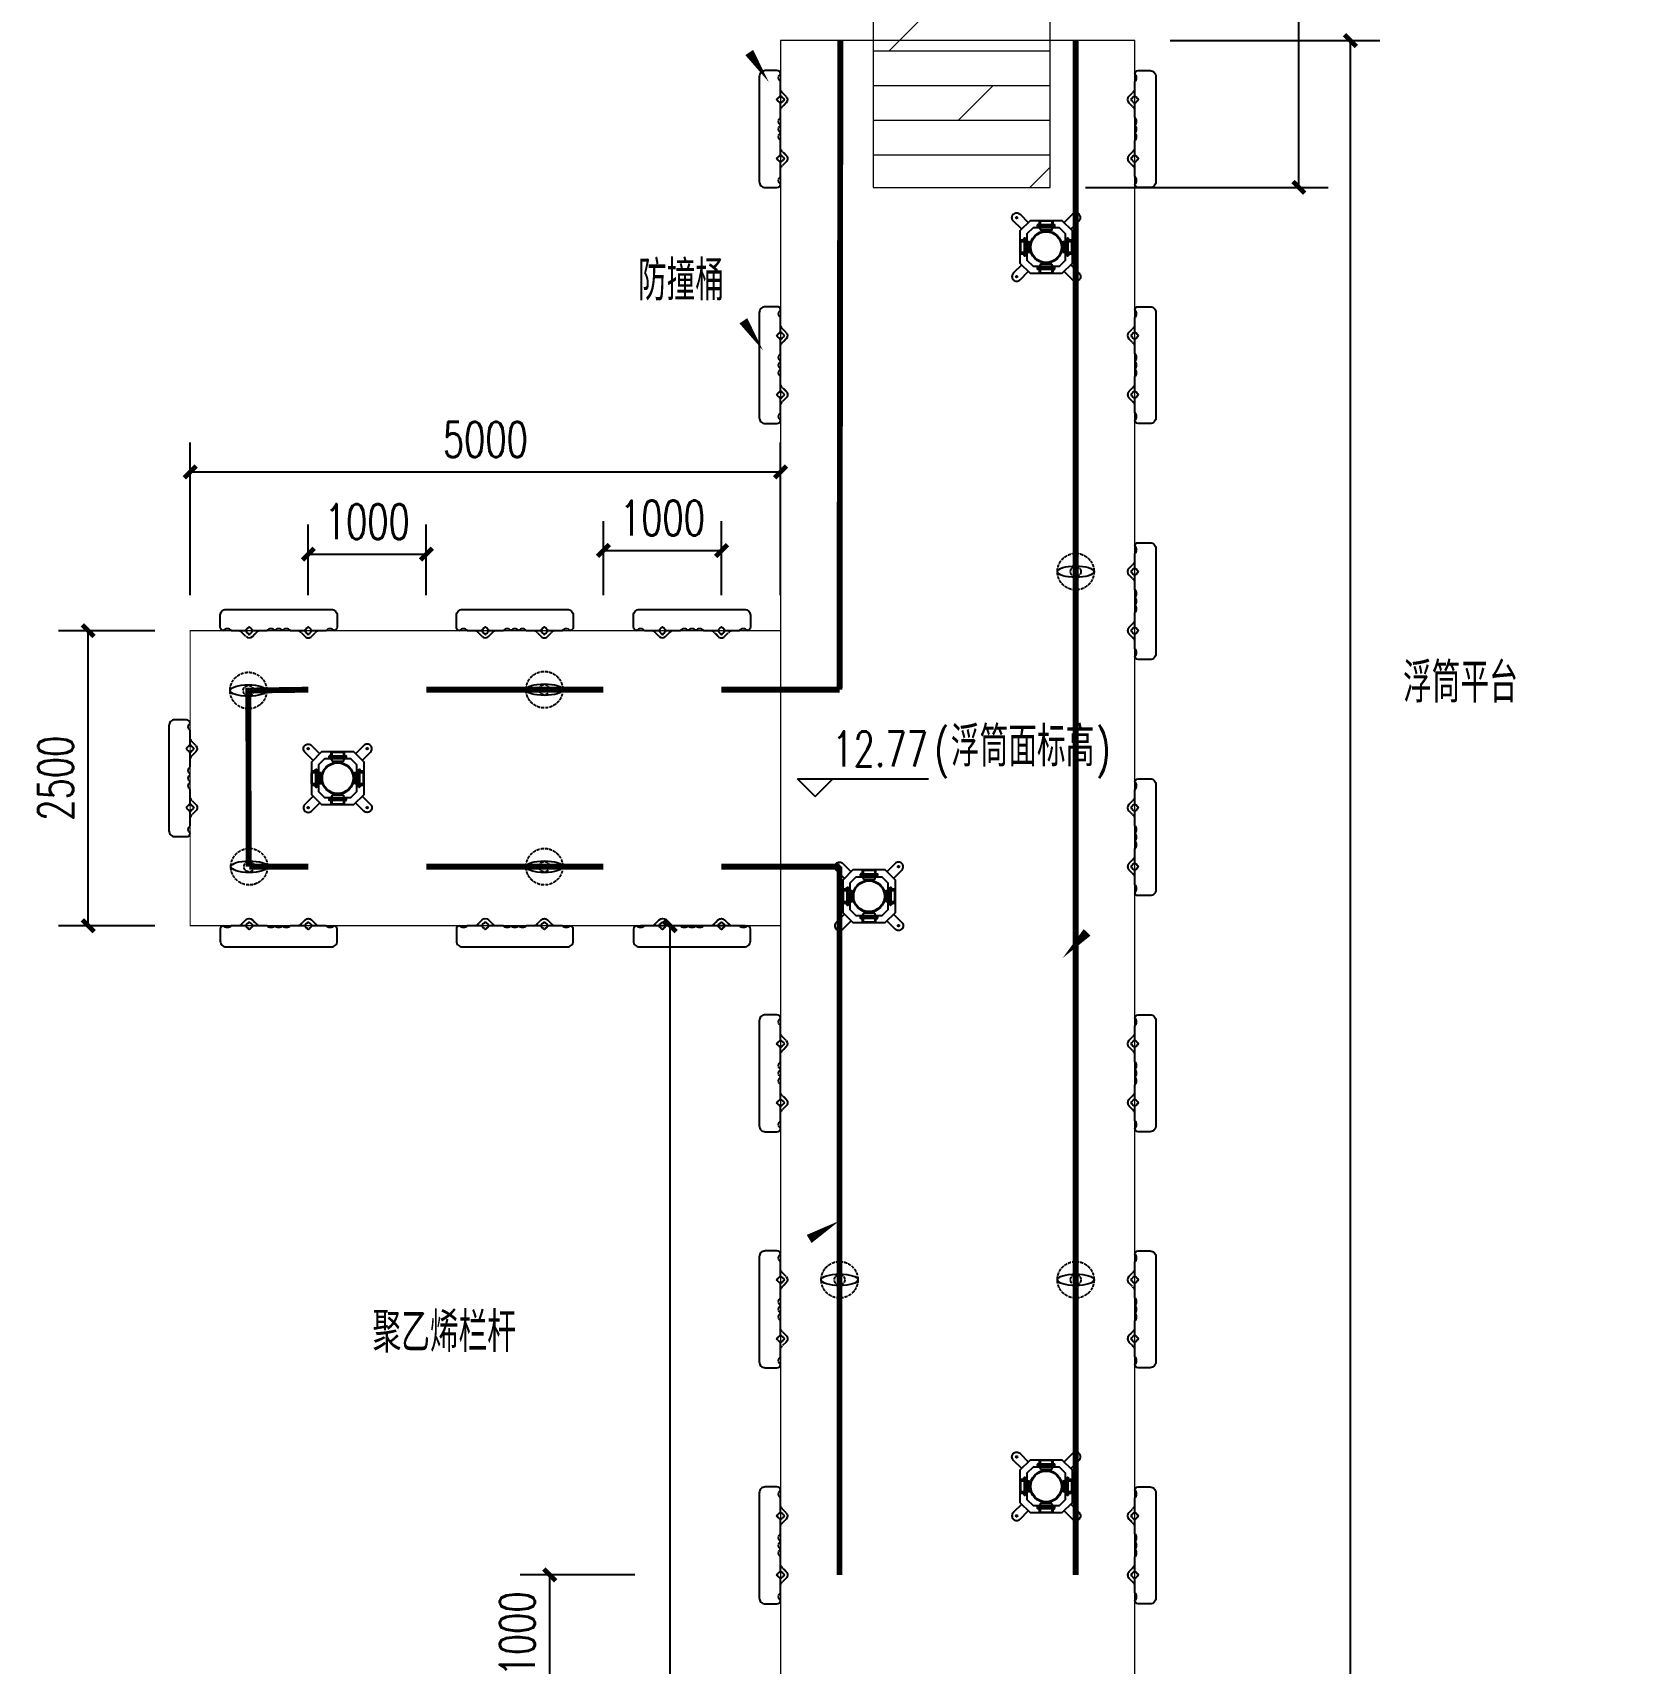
# Model space of a CAD drawing. Extents: x -51322 to 334811, y -147916 to 129288.
# Drawn here: x 21234 to 34740, y -15719 to -1902 of the extents above; entities that cross this region are included whole.
import ezdxf

# ---------------------------------------------------------------- set-up
doc = ezdxf.new("R2010")
doc.units = 0
doc.header["$LTSCALE"] = 1000
doc.header["$MEASUREMENT"] = 0
doc.linetypes.add('DASH', pattern=[0.35, 0.25, -0.1])
doc.layers.get('0').update_dxf_attribs({"lineweight": 5})
for name, color, linetype in [('DIM_ELEV', 3, 'Continuous'), ('DIM_SYMB', 3, 'Continuous'), ('PUB_DIM', 3, 'Continuous'), ('PUB_TEXT', 7, 'Continuous'), ('W-_ANTICOLLISION防撞措施', 6, 'Continuous'), ('W-MOUNTING固定方式', 5, 'Continuous'), ('栏杆', 6, 'Continuous'), ('系船栓', 132, 'Continuous')]:
    doc.layers.add(name, color=color, linetype=linetype)
doc.layers.add('系绳栓', color=4, linetype='Continuous', lineweight=5)
doc.styles.add('_TCH_DIM', font='SIMPLEX', dxfattribs={"bigfont": 'GBCBIG'})
doc.styles.add('_TCH_DIM_T3', font='SIMPLEX', dxfattribs={"width": 0.705882, "bigfont": 'GBCBIG'})
doc.dimstyles.new('_TCH_ARCH&&100', dxfattribs={"dimtxt": 297.5, "dimasz": 100, "dimexe": 250, "dimexo": 300, "dimgap": 126.25, "dimtad": 1, "dimdec": 0, "dimzin": 0, "dimdsep": 46, "dimtxsty": '_TCH_DIM_T3', "dimblk": 'ARCHTICK', "dimcen": 0.09, "dimclrt": 7, "dimazin": 2, "dimtfac": 1, "dimtdec": 0, "dimtix": 1, "dimtmove": 2, "dimatfit": 3, "dimfxl": 0, "dimtolj": 1, "dimtzin": 0, "dimarcsym": 0})

# ---------------------------------------------------------------- blocks, each defined once
blk = doc.blocks.new('*U9')
at = {"color": 8, "linetype": 'Continuous', "lineweight": 15}
for p, q in [((-1, 2), (-2, 1)), ((0, 1), (0, -1)), ((-1, -2), (-2, -1))]:
    blk.add_line(p, q, dxfattribs=at)
at = {"color": 7, "linetype": 'Continuous', "lineweight": 15}
for p, q in [((16, 1), (0, 1)), ((0, 0), (19, 0)), ((16, 1), (16, 0)), ((19, -1), (19, 0)), ((0, -1), (19, -1))]:
    blk.add_line(p, q, dxfattribs=at)
for centre, radius, start, end in [((-3, 0), 2.9, 41.3178, 318.6822), ((-3, 0), 1.45, 41.3178, 318.6822), ((0, 3), 2.82, 221.3178, 270), ((0, -3), 2.82, 90, 138.6822), ((0, 3), 1.37, 221.3178, 270), ((0, -3), 1.37, 90, 138.6822)]:
    blk.add_arc(centre, radius, start, end, dxfattribs=at)
blk = doc.blocks.new('*U11')
blk.add_lwpolyline([(-12, 0), (-12, 2.5), (12, 2.5), (12, 0)], close=True)
blk = doc.blocks.new('无头销轴_B型_D12X150')
at = {"color": 0}
for p, q in [((-72, 6), (-72, -6)), ((72, 6), (72, -6))]:
    blk.add_line(p, q, dxfattribs=at)
blk.add_lwpolyline([(-75, 4), (-75, -4), (-72, -6), (72, -6), (75, -4), (75, 4), (72, 6), (-72, 6)], close=True, dxfattribs=at)
for centre in [(-70, 0), (70, 0)]:
    blk.add_circle(centre, 1.6, dxfattribs=at)
blk = doc.blocks.new('asdasdad')
at = {"layer": 'W-MOUNTING固定方式', "color": 0}
for p, q in [((44785, -4997), (44783, -5000)), ((44878, -5000), (44783, -5000)), ((44783, -5074), (44783, -5000)), ((44783, -5074), (44878, -5074)), ((44783, -5074), (44785, -5077)), ((44785, -4997), (44876, -4997)), ((44876, -5077), (44785, -5077)), ((44876, -4997), (44878, -5000)), ((44878, -5074), (44876, -5077)), ((44878, -5000), (44878, -5074)), ((44608, -5122), (44608, -5315)), ((44609, -5173), (44612, -5171)), ((44609, -5264), (44609, -5173)), ((44612, -5171), (44612, -5266)), ((44612, -5171), (44686, -5171)), ((44686, -5266), (44686, -5171)), ((44686, -5171), (44689, -5173)), ((44689, -5173), (44689, -5264)), ((44975, -5171), (44972, -5173)), ((44972, -5264), (44972, -5173)), ((44975, -5171), (44975, -5266)), ((44975, -5171), (45049, -5171)), ((45049, -5266), (45049, -5171)), ((45052, -5174), (45049, -5171)), ((45052, -5174), (45052, -5264)), ((44609, -5264), (44612, -5266)), ((44686, -5266), (44612, -5266)), ((44686, -5266), (44689, -5264)), ((44783, -5363), (44785, -5360)), ((44878, -5363), (44783, -5363)), ((44783, -5437), (44783, -5363)), ((44785, -5360), (44876, -5360)), ((44878, -5363), (44876, -5360)), ((44878, -5363), (44878, -5437)), ((44975, -5266), (44972, -5264)), ((45049, -5266), (44975, -5266)), ((45052, -5264), (45049, -5266)), ((44783, -5437), (44878, -5437)), ((44785, -5440), (44783, -5437)), ((44875, -5440), (44785, -5440)), ((44875, -5440), (44878, -5437))]:
    blk.add_line(p, q, dxfattribs=at)
at = {"layer": 'W-MOUNTING固定方式', "color": 6}
for points in [[(44623, -5068), (44552, -4997, -0.414214), (44552, -4941), (44552, -4941, -0.414214), (44609, -4941), (44679, -5011)], [(45038, -5068), (45109, -4997, 0.414214), (45109, -4941), (45109, -4941, 0.414214), (45052, -4941), (44982, -5011)], [(44623, -5370), (44552, -5441, 0.414214), (44552, -5497), (44552, -5497, 0.414214), (44609, -5497), (44679, -5427)], [(45038, -5370), (45109, -5441, -0.414214), (45109, -5497), (45109, -5497, -0.414214), (45052, -5497), (44982, -5427)]]:
    blk.add_lwpolyline(points, format="xyb", dxfattribs=at)
at = {"layer": 'W-MOUNTING固定方式'}
for points in [[(44694, -5441), (44967, -5441), (45053, -5356), (45053, -5082), (44967, -4996), (44694, -4996), (44608, -5082), (44608, -5356)], [(44719, -5381), (44942, -5381), (44993, -5331), (44993, -5107), (44942, -5056), (44719, -5056), (44668, -5107), (44668, -5331)]]:
    blk.add_lwpolyline(points, close=True, dxfattribs=at)
at = {"layer": 'W-MOUNTING固定方式', "color": 0}
for points in [[(44772, -4996), (44772, -5037), (44772, -5057), (44781, -5057), (44781, -5037), (44781, -4996)], [(44880, -4996), (44880, -5037), (44880, -5057), (44889, -5057), (44889, -5037), (44889, -4996)], [(44608, -5169), (44649, -5169), (44669, -5169), (44669, -5160), (44649, -5160), (44608, -5160)], [(45053, -5160), (45012, -5160), (44992, -5160), (44992, -5169), (45012, -5169), (45053, -5169)], [(44608, -5277), (44649, -5277), (44669, -5277), (44669, -5268), (44649, -5268), (44608, -5268)], [(44781, -5441), (44781, -5400), (44781, -5380), (44772, -5380), (44772, -5400), (44772, -5441)], [(44889, -5441), (44889, -5400), (44889, -5380), (44880, -5380), (44880, -5400), (44880, -5441)], [(45053, -5268), (45012, -5268), (44992, -5268), (44992, -5277), (45012, -5277), (45053, -5277)]]:
    blk.add_lwpolyline(points, dxfattribs=at)
at = {"layer": 'W-MOUNTING固定方式', "color": 5}
for centre in [(44580, -4969), (45080, -4969), (44580, -5469), (45080, -5469)]:
    blk.add_circle(centre, 7, dxfattribs=at)
at = {"layer": 'W-MOUNTING固定方式'}
for radius in [136, 130]:
    blk.add_circle((44830, -5219), radius, dxfattribs=at)
at = {"layer": 'W-MOUNTING固定方式', "color": 0}
for name, p in [('无头销轴_B型_D12X150', (44830, -5037)), ('*U11', (45012, -5160)), ('*U9', (44643, -5288))]:
    blk.add_blockref(name, p, dxfattribs=at)
for name, p, rotation in [('*U9', (44761, -5031), 270.0000000000001), ('*U11', (44772, -5037), 90.00000000000004), ('无头销轴_B型_D12X150', (44649, -5219), 90), ('*U9', (45018, -5149), 180), ('无头销轴_B型_D12X150', (45012, -5219), 270), ('*U11', (44649, -5277), 180), ('*U11', (44889, -5400), 270), ('*U9', (44900, -5406), 90.00000000000001), ('无头销轴_B型_D12X150', (44830, -5400), 180)]:
    blk.add_blockref(name, p, dxfattribs=dict(at, rotation=rotation))
at = {"layer": 'W-MOUNTING固定方式', "color": 0, "xscale": -1}
for name, p, rotation in [('*U11', (44889, -5037), 270.0000000000001), ('*U9', (44900, -5031), 90.00000000000007), ('*U9', (44643, -5149), 180), ('*U9', (44761, -5406), 270), ('*U11', (44772, -5400), 90), ('*U11', (45012, -5277), 180)]:
    blk.add_blockref(name, p, dxfattribs=dict(at, rotation=rotation))
for name, p in [('*U11', (44649, -5160)), ('*U9', (45018, -5288))]:
    blk.add_blockref(name, p, dxfattribs=at)
blk = doc.blocks.new('zhuang')
at = {"layer": 'W-MOUNTING固定方式', "color": 0}
for p, q in [((38285, -7997), (38283, -8000)), ((38378, -8000), (38283, -8000)), ((38283, -8074), (38283, -8000)), ((38285, -7997), (38376, -7997)), ((38376, -7997), (38378, -8000)), ((38378, -8000), (38378, -8074)), ((38108, -8122), (38108, -8315)), ((38283, -8074), (38378, -8074)), ((38283, -8074), (38285, -8077)), ((38376, -8077), (38285, -8077)), ((38378, -8074), (38376, -8077)), ((38109, -8173), (38112, -8171)), ((38109, -8264), (38109, -8173)), ((38109, -8264), (38112, -8266)), ((38112, -8171), (38112, -8266)), ((38112, -8171), (38186, -8171)), ((38186, -8266), (38112, -8266)), ((38186, -8266), (38186, -8171)), ((38186, -8171), (38189, -8173)), ((38186, -8266), (38189, -8264)), ((38189, -8173), (38189, -8264)), ((38475, -8171), (38472, -8173)), ((38472, -8264), (38472, -8173)), ((38475, -8266), (38472, -8264)), ((38475, -8171), (38475, -8266)), ((38475, -8171), (38549, -8171)), ((38549, -8266), (38475, -8266)), ((38549, -8266), (38549, -8171)), ((38552, -8174), (38549, -8171)), ((38552, -8264), (38549, -8266)), ((38552, -8174), (38552, -8264)), ((38283, -8363), (38285, -8360)), ((38378, -8363), (38283, -8363)), ((38283, -8437), (38283, -8363)), ((38285, -8360), (38376, -8360)), ((38378, -8363), (38376, -8360)), ((38378, -8363), (38378, -8437)), ((38283, -8437), (38378, -8437)), ((38285, -8440), (38283, -8437)), ((38375, -8440), (38285, -8440)), ((38375, -8440), (38378, -8437))]:
    blk.add_line(p, q, dxfattribs=at)
at = {"layer": 'W-MOUNTING固定方式', "color": 6}
for points in [[(38123, -8068), (38052, -7997, -0.414214), (38052, -7941), (38052, -7941, -0.414214), (38109, -7941), (38179, -8011)], [(38538, -8068), (38609, -7997, 0.414214), (38609, -7941), (38609, -7941, 0.414214), (38552, -7941), (38482, -8011)], [(38123, -8370), (38052, -8441, 0.414214), (38052, -8497), (38052, -8497, 0.414214), (38109, -8497), (38179, -8427)], [(38538, -8370), (38609, -8441, -0.414214), (38609, -8497), (38609, -8497, -0.414214), (38552, -8497), (38482, -8427)]]:
    blk.add_lwpolyline(points, format="xyb", dxfattribs=at)
at = {"layer": 'W-MOUNTING固定方式'}
for points in [[(38194, -8441), (38467, -8441), (38553, -8356), (38553, -8082), (38467, -7996), (38194, -7996), (38108, -8082), (38108, -8356)], [(38219, -8381), (38442, -8381), (38493, -8331), (38493, -8107), (38442, -8056), (38219, -8056), (38168, -8107), (38168, -8331)]]:
    blk.add_lwpolyline(points, close=True, dxfattribs=at)
at = {"layer": 'W-MOUNTING固定方式', "color": 0}
for points in [[(38272, -7996), (38272, -8037), (38272, -8057), (38281, -8057), (38281, -8037), (38281, -7996)], [(38380, -7996), (38380, -8037), (38380, -8057), (38389, -8057), (38389, -8037), (38389, -7996)], [(38108, -8169), (38149, -8169), (38169, -8169), (38169, -8160), (38149, -8160), (38108, -8160)], [(38108, -8277), (38149, -8277), (38169, -8277), (38169, -8268), (38149, -8268), (38108, -8268)], [(38553, -8160), (38512, -8160), (38492, -8160), (38492, -8169), (38512, -8169), (38553, -8169)], [(38553, -8268), (38512, -8268), (38492, -8268), (38492, -8277), (38512, -8277), (38553, -8277)], [(38281, -8441), (38281, -8400), (38281, -8380), (38272, -8380), (38272, -8400), (38272, -8441)], [(38389, -8441), (38389, -8400), (38389, -8380), (38380, -8380), (38380, -8400), (38380, -8441)]]:
    blk.add_lwpolyline(points, dxfattribs=at)
at = {"layer": 'W-MOUNTING固定方式', "color": 5}
for centre in [(38080, -7969), (38580, -7969), (38080, -8469), (38580, -8469)]:
    blk.add_circle(centre, 7, dxfattribs=at)
at = {"layer": 'W-MOUNTING固定方式'}
for radius in [136, 130]:
    blk.add_circle((38330, -8219), radius, dxfattribs=at)
at = {"layer": 'W-MOUNTING固定方式', "color": 0, "xscale": -1}
for name, p, rotation in [('*U9', (38143, -8149), 180), ('*U11', (38389, -8037), 270.0000000000001), ('*U9', (38400, -8031), 90.00000000000007), ('*U11', (38512, -8277), 180), ('*U9', (38261, -8406), 270), ('*U11', (38272, -8400), 90)]:
    blk.add_blockref(name, p, dxfattribs=dict(at, rotation=rotation))
at = {"layer": 'W-MOUNTING固定方式', "color": 0}
for name, p, rotation in [('无头销轴_B型_D12X150', (38149, -8219), 90), ('*U9', (38261, -8031), 270.0000000000001), ('*U11', (38272, -8037), 90.00000000000004), ('*U9', (38518, -8149), 180), ('无头销轴_B型_D12X150', (38512, -8219), 270), ('*U11', (38149, -8277), 180), ('无头销轴_B型_D12X150', (38330, -8400), 180), ('*U11', (38389, -8400), 270), ('*U9', (38400, -8406), 90.00000000000001)]:
    blk.add_blockref(name, p, dxfattribs=dict(at, rotation=rotation))
for name, p in [('无头销轴_B型_D12X150', (38330, -8037)), ('*U9', (38143, -8288)), ('*U11', (38512, -8160))]:
    blk.add_blockref(name, p, dxfattribs=at)
at = {"layer": 'W-MOUNTING固定方式', "color": 0, "xscale": -1}
for name, p in [('*U11', (38149, -8160)), ('*U9', (38518, -8288))]:
    blk.add_blockref(name, p, dxfattribs=at)
blk = doc.blocks.new('sdf')
at = {"layer": 'W-MOUNTING固定方式', "color": 0}
for p, q in [((43108, -2622), (43108, -2815)), ((43285, -2497), (43283, -2500)), ((43378, -2500), (43283, -2500)), ((43283, -2574), (43283, -2500)), ((43283, -2574), (43378, -2574)), ((43283, -2574), (43285, -2577)), ((43285, -2497), (43376, -2497)), ((43376, -2577), (43285, -2577)), ((43376, -2497), (43378, -2500)), ((43378, -2574), (43376, -2577)), ((43378, -2500), (43378, -2574)), ((43109, -2673), (43112, -2671)), ((43109, -2764), (43109, -2673)), ((43112, -2671), (43112, -2766)), ((43112, -2671), (43186, -2671)), ((43186, -2766), (43186, -2671)), ((43186, -2671), (43189, -2673)), ((43189, -2673), (43189, -2764)), ((43475, -2671), (43472, -2673)), ((43472, -2764), (43472, -2673)), ((43475, -2671), (43475, -2766)), ((43475, -2671), (43549, -2671)), ((43549, -2766), (43549, -2671)), ((43552, -2674), (43549, -2671)), ((43552, -2674), (43552, -2764)), ((43109, -2764), (43112, -2766)), ((43186, -2766), (43112, -2766)), ((43186, -2766), (43189, -2764)), ((43283, -2863), (43285, -2860)), ((43378, -2863), (43283, -2863)), ((43283, -2937), (43283, -2863)), ((43285, -2860), (43376, -2860)), ((43378, -2863), (43376, -2860)), ((43378, -2863), (43378, -2937)), ((43475, -2766), (43472, -2764)), ((43549, -2766), (43475, -2766)), ((43552, -2764), (43549, -2766)), ((43283, -2937), (43378, -2937)), ((43285, -2940), (43283, -2937)), ((43375, -2940), (43285, -2940)), ((43375, -2940), (43378, -2937))]:
    blk.add_line(p, q, dxfattribs=at)
at = {"layer": 'W-MOUNTING固定方式', "color": 6}
for points in [[(43123, -2568), (43052, -2497, -0.414214), (43052, -2441), (43052, -2441, -0.414214), (43109, -2441), (43179, -2511)], [(43538, -2568), (43609, -2497, 0.414214), (43609, -2441), (43609, -2441, 0.414214), (43552, -2441), (43482, -2511)], [(43123, -2870), (43052, -2941, 0.414214), (43052, -2997), (43052, -2997, 0.414214), (43109, -2997), (43179, -2927)], [(43538, -2870), (43609, -2941, -0.414214), (43609, -2997), (43609, -2997, -0.414214), (43552, -2997), (43482, -2927)]]:
    blk.add_lwpolyline(points, format="xyb", dxfattribs=at)
at = {"layer": 'W-MOUNTING固定方式'}
for points in [[(43194, -2941), (43467, -2941), (43553, -2856), (43553, -2582), (43467, -2496), (43194, -2496), (43108, -2582), (43108, -2856)], [(43219, -2881), (43442, -2881), (43493, -2831), (43493, -2607), (43442, -2556), (43219, -2556), (43168, -2607), (43168, -2831)]]:
    blk.add_lwpolyline(points, close=True, dxfattribs=at)
at = {"layer": 'W-MOUNTING固定方式', "color": 0}
for points in [[(43272, -2496), (43272, -2537), (43272, -2557), (43281, -2557), (43281, -2537), (43281, -2496)], [(43380, -2496), (43380, -2537), (43380, -2557), (43389, -2557), (43389, -2537), (43389, -2496)], [(43108, -2669), (43149, -2669), (43169, -2669), (43169, -2660), (43149, -2660), (43108, -2660)], [(43553, -2660), (43512, -2660), (43492, -2660), (43492, -2669), (43512, -2669), (43553, -2669)], [(43108, -2777), (43149, -2777), (43169, -2777), (43169, -2768), (43149, -2768), (43108, -2768)], [(43281, -2941), (43281, -2900), (43281, -2880), (43272, -2880), (43272, -2900), (43272, -2941)], [(43389, -2941), (43389, -2900), (43389, -2880), (43380, -2880), (43380, -2900), (43380, -2941)], [(43553, -2768), (43512, -2768), (43492, -2768), (43492, -2777), (43512, -2777), (43553, -2777)]]:
    blk.add_lwpolyline(points, dxfattribs=at)
at = {"layer": 'W-MOUNTING固定方式', "color": 5}
for centre in [(43080, -2469), (43580, -2469), (43080, -2969), (43580, -2969)]:
    blk.add_circle(centre, 7, dxfattribs=at)
at = {"layer": 'W-MOUNTING固定方式'}
for radius in [136, 130]:
    blk.add_circle((43330, -2719), radius, dxfattribs=at)
at = {"layer": 'W-MOUNTING固定方式', "color": 0}
for name, p in [('无头销轴_B型_D12X150', (43330, -2537)), ('*U11', (43512, -2660)), ('*U9', (43143, -2788))]:
    blk.add_blockref(name, p, dxfattribs=at)
for name, p, rotation in [('*U9', (43261, -2531), 270.0000000000001), ('*U11', (43272, -2537), 90.00000000000004), ('无头销轴_B型_D12X150', (43149, -2719), 90), ('*U9', (43518, -2649), 180), ('无头销轴_B型_D12X150', (43512, -2719), 270), ('*U11', (43149, -2777), 180), ('无头销轴_B型_D12X150', (43330, -2900), 180), ('*U11', (43389, -2900), 270), ('*U9', (43400, -2906), 90.00000000000001)]:
    blk.add_blockref(name, p, dxfattribs=dict(at, rotation=rotation))
at = {"layer": 'W-MOUNTING固定方式', "color": 0, "xscale": -1}
for name, p, rotation in [('*U11', (43389, -2537), 270.0000000000001), ('*U9', (43400, -2531), 90.00000000000007), ('*U9', (43143, -2649), 180), ('*U9', (43261, -2906), 270), ('*U11', (43272, -2900), 90), ('*U11', (43512, -2777), 180)]:
    blk.add_blockref(name, p, dxfattribs=dict(at, rotation=rotation))
for name, p in [('*U11', (43149, -2660)), ('*U9', (43518, -2788))]:
    blk.add_blockref(name, p, dxfattribs=at)
blk = doc.blocks.new('fdsfsdfsd')
at = {"layer": 'W-MOUNTING固定方式', "color": 0}
for p, q in [((44608, -27622), (44608, -27815)), ((44785, -27497), (44783, -27500)), ((44878, -27500), (44783, -27500)), ((44783, -27574), (44783, -27500)), ((44783, -27574), (44878, -27574)), ((44783, -27574), (44785, -27577)), ((44785, -27497), (44876, -27497)), ((44876, -27577), (44785, -27577)), ((44876, -27497), (44878, -27500)), ((44878, -27574), (44876, -27577)), ((44878, -27500), (44878, -27574)), ((44609, -27673), (44612, -27671)), ((44609, -27764), (44609, -27673)), ((44609, -27764), (44612, -27766)), ((44612, -27671), (44612, -27766)), ((44612, -27671), (44686, -27671)), ((44686, -27766), (44612, -27766)), ((44686, -27766), (44686, -27671)), ((44686, -27671), (44689, -27673)), ((44686, -27766), (44689, -27764)), ((44689, -27673), (44689, -27764)), ((44975, -27671), (44972, -27673)), ((44972, -27764), (44972, -27673)), ((44975, -27766), (44972, -27764)), ((44975, -27671), (44975, -27766)), ((44975, -27671), (45049, -27671)), ((45049, -27766), (44975, -27766)), ((45049, -27766), (45049, -27671)), ((45052, -27674), (45049, -27671)), ((45052, -27764), (45049, -27766)), ((45052, -27674), (45052, -27764)), ((44783, -27863), (44785, -27860)), ((44878, -27863), (44783, -27863)), ((44783, -27937), (44783, -27863)), ((44785, -27860), (44876, -27860)), ((44878, -27863), (44876, -27860)), ((44878, -27863), (44878, -27937)), ((44783, -27937), (44878, -27937)), ((44785, -27940), (44783, -27937)), ((44875, -27940), (44785, -27940)), ((44875, -27940), (44878, -27937))]:
    blk.add_line(p, q, dxfattribs=at)
at = {"layer": 'W-MOUNTING固定方式', "color": 6}
for points in [[(44623, -27568), (44552, -27497, -0.414214), (44552, -27441), (44552, -27441, -0.414214), (44609, -27441), (44679, -27511)], [(45038, -27568), (45109, -27497, 0.414214), (45109, -27441), (45109, -27441, 0.414214), (45052, -27441), (44982, -27511)], [(44623, -27870), (44552, -27941, 0.414214), (44552, -27997), (44552, -27997, 0.414214), (44609, -27997), (44679, -27927)], [(45038, -27870), (45109, -27941, -0.414214), (45109, -27997), (45109, -27997, -0.414214), (45052, -27997), (44982, -27927)]]:
    blk.add_lwpolyline(points, format="xyb", dxfattribs=at)
at = {"layer": 'W-MOUNTING固定方式'}
for points in [[(44694, -27941), (44967, -27941), (45053, -27856), (45053, -27582), (44967, -27496), (44694, -27496), (44608, -27582), (44608, -27856)], [(44719, -27881), (44942, -27881), (44993, -27831), (44993, -27607), (44942, -27556), (44719, -27556), (44668, -27607), (44668, -27831)]]:
    blk.add_lwpolyline(points, close=True, dxfattribs=at)
at = {"layer": 'W-MOUNTING固定方式', "color": 0}
for points in [[(44772, -27496), (44772, -27537), (44772, -27557), (44781, -27557), (44781, -27537), (44781, -27496)], [(44880, -27496), (44880, -27537), (44880, -27557), (44889, -27557), (44889, -27537), (44889, -27496)], [(44608, -27669), (44649, -27669), (44669, -27669), (44669, -27660), (44649, -27660), (44608, -27660)], [(44608, -27777), (44649, -27777), (44669, -27777), (44669, -27768), (44649, -27768), (44608, -27768)], [(45053, -27660), (45012, -27660), (44992, -27660), (44992, -27669), (45012, -27669), (45053, -27669)], [(45053, -27768), (45012, -27768), (44992, -27768), (44992, -27777), (45012, -27777), (45053, -27777)], [(44781, -27941), (44781, -27900), (44781, -27880), (44772, -27880), (44772, -27900), (44772, -27941)], [(44889, -27941), (44889, -27900), (44889, -27880), (44880, -27880), (44880, -27900), (44880, -27941)]]:
    blk.add_lwpolyline(points, dxfattribs=at)
at = {"layer": 'W-MOUNTING固定方式', "color": 5}
for centre in [(44580, -27469), (45080, -27469), (44580, -27969), (45080, -27969)]:
    blk.add_circle(centre, 7, dxfattribs=at)
at = {"layer": 'W-MOUNTING固定方式'}
for radius in [136, 130]:
    blk.add_circle((44830, -27719), radius, dxfattribs=at)
at = {"layer": 'W-MOUNTING固定方式', "color": 0}
for name, p in [('无头销轴_B型_D12X150', (44830, -27537)), ('*U11', (45012, -27660)), ('*U9', (44643, -27788))]:
    blk.add_blockref(name, p, dxfattribs=at)
for name, p, rotation in [('*U9', (44761, -27531), 270.0000000000001), ('*U11', (44772, -27537), 90.00000000000004), ('无头销轴_B型_D12X150', (44649, -27719), 90), ('*U9', (45018, -27649), 180), ('无头销轴_B型_D12X150', (45012, -27719), 270), ('*U11', (44649, -27777), 180), ('无头销轴_B型_D12X150', (44830, -27900), 180), ('*U11', (44889, -27900), 270), ('*U9', (44900, -27906), 90.00000000000001)]:
    blk.add_blockref(name, p, dxfattribs=dict(at, rotation=rotation))
at = {"layer": 'W-MOUNTING固定方式', "color": 0, "xscale": -1}
for name, p, rotation in [('*U11', (44889, -27537), 270.0000000000001), ('*U9', (44900, -27531), 90.00000000000007), ('*U9', (44643, -27649), 180), ('*U9', (44761, -27906), 270), ('*U11', (44772, -27900), 90), ('*U11', (45012, -27777), 180)]:
    blk.add_blockref(name, p, dxfattribs=dict(at, rotation=rotation))
for name, p in [('*U11', (44649, -27660)), ('*U9', (45018, -27788))]:
    blk.add_blockref(name, p, dxfattribs=at)
blk = doc.blocks.new('qawddasd')
at = {"layer": '系船栓', "linetype": 'DASH', "ltscale": 0.1}
for radius in [155, 43.7]:
    blk.add_circle((23198, -7350), radius, dxfattribs=at)
at = {"layer": '系船栓'}
blk.add_ellipse((23198, -7350), major_axis=(155, 0), ratio=0.314118, dxfattribs=at)
blk = doc.blocks.new('fzt')
at = {"layer": 'W-_ANTICOLLISION防撞措施'}
blk.add_line((-129, -218), (-98, -187), dxfattribs=at)
for points in [[(-80, -27, -0.389807), (-50, 0), (50, 0, -0.414214), (100, -50), (100, -940, -0.414214), (50, -990), (-50, -990, -0.391617), (-80, -962, -0.391617)], [(-129, -718, 0.414214), (-129, -772), (-98, -803)]]:
    blk.add_lwpolyline(points, format="xyb", dxfattribs=at)
for points in [[(-80, -214), (-80, -92)], [(-98, -303), (-129, -272), (-107, -294)], [(-80, -398), (-80, -276)], [(-98, -687), (-129, -718), (-107, -696)], [(-80, -714), (-80, -592)], [(-80, -898), (-80, -776)]]:
    blk.add_lwpolyline(points, dxfattribs=at)
for centre, radius, start, end in [((-105, -60), 41, 307.5461, 52.4539), ((-102, -245), 38, 135, 225), ((-104, -245), 7, 90, 270), ((-80, -245), 25, 106.2602, 163.7398), ((-80, -245), 25, 196.2602, 253.7398), ((-154, -129), 80.9, 314.3844, 336.4057), ((-80, -221), 7, 0, 180), ((-80, -269), 7, 180, 0), ((-80, -245), 25, 16.2602, 73.7398), ((-80, -245), 25, 286.2602, 343.7398), ((-56, -245), 7, 270, 90), ((-154, -361), 80.9, 23.5943, 45.6156), ((-105, -430), 41, 307.5461, 52.4539), ((-105, -495), 41, 307.5461, 52.4539), ((-105, -560), 40.8, 307.4056, 52.5944), ((-154, -629), 80.9, 314.3844, 336.4057), ((-104, -745), 7, 90, 270), ((-80, -745), 25, 106.2602, 163.7398), ((-80, -745), 25, 196.2602, 253.7398), ((-154, -861), 80.9, 23.5943, 45.6156), ((-80, -721), 7, 0, 180), ((-80, -769), 7, 180, 0), ((-80, -745), 25, 16.2602, 73.7398), ((-80, -745), 25, 286.2602, 343.7398), ((-56, -745), 7, 270, 90), ((-105, -930), 40.8, 307.4056, 52.5944)]:
    blk.add_arc(centre, radius, start, end, dxfattribs=at)
blk = doc.blocks.new('_ArchTick')
at = {"color": 0, "linetype": 'ByBlock', "const_width": 0.4}
blk.add_lwpolyline([(-0.5, -0.5), (0.5, 0.5)], dxfattribs=at)
blk = doc.blocks.new('*D145')
at = {"layer": 'Defpoints', "color": 0, "transparency": 16777216}
for p in [(27068, -6290), (26068, -6969), (27068, -6969)]:
    blk.add_point(p, dxfattribs=at)
at = {"layer": 'PUB_DIM', "color": 0, "lineweight": -2, "transparency": 16777216}
for p, q in [((26068, -6669), (26068, -6040)), ((27068, -6669), (27068, -6040)), ((26068, -6290), (27068, -6290))]:
    blk.add_line(p, q, dxfattribs=at)
at = {"layer": 'PUB_DIM', "color": 0, "lineweight": -2, "transparency": 16777216, "xscale": 100, "yscale": 100, "zscale": 100, "rotation": 180}
blk.add_blockref('_ArchTick', (26068, -6290), dxfattribs=at)
at = {"layer": 'PUB_DIM', "color": 0, "lineweight": -2, "transparency": 16777216, "xscale": 100, "yscale": 100, "zscale": 100}
blk.add_blockref('_ArchTick', (27068, -6290), dxfattribs=at)
at = {"layer": 'PUB_DIM', "color": 7, "transparency": 16777216, "insert": (26568, -6015), "char_height": 297.5, "attachment_point": 5, "style": '_TCH_DIM_T3'}
blk.add_mtext('\\A1;1000', dxfattribs=at)
blk = doc.blocks.new('*D146')
at = {"layer": 'Defpoints', "color": 0, "transparency": 16777216}
for p in [(24568, -6320), (23568, -6969), (24568, -6969)]:
    blk.add_point(p, dxfattribs=at)
at = {"layer": 'PUB_DIM', "color": 0, "lineweight": -2, "transparency": 16777216}
for p, q in [((23568, -6669), (23568, -6070)), ((24568, -6669), (24568, -6070)), ((23568, -6320), (24568, -6320))]:
    blk.add_line(p, q, dxfattribs=at)
at = {"layer": 'PUB_DIM', "color": 0, "lineweight": -2, "transparency": 16777216, "xscale": 100, "yscale": 100, "zscale": 100, "rotation": 180}
blk.add_blockref('_ArchTick', (23568, -6320), dxfattribs=at)
at = {"layer": 'PUB_DIM', "color": 0, "lineweight": -2, "transparency": 16777216, "xscale": 100, "yscale": 100, "zscale": 100}
blk.add_blockref('_ArchTick', (24568, -6320), dxfattribs=at)
at = {"layer": 'PUB_DIM', "color": 7, "transparency": 16777216, "insert": (24068, -6045), "char_height": 297.5, "attachment_point": 5, "style": '_TCH_DIM_T3'}
blk.add_mtext('\\A1;1000', dxfattribs=at)
blk = doc.blocks.new('*D147')
at = {"layer": 'Defpoints', "color": 0, "transparency": 16777216}
for p in [(25614, -14969), (26633, -14969), (26633, -15969)]:
    blk.add_point(p, dxfattribs=at)
at = {"layer": 'PUB_DIM', "color": 0, "lineweight": -2, "transparency": 16777216}
for p, q in [((26333, -14969), (25364, -14969)), ((25614, -15969), (25614, -14969)), ((26333, -15969), (25364, -15969))]:
    blk.add_line(p, q, dxfattribs=at)
at = {"layer": 'PUB_DIM', "color": 0, "lineweight": -2, "transparency": 16777216, "xscale": 100, "yscale": 100, "zscale": 100}
for p, rotation in [((25614, -14969), 90), ((25614, -15969), 270)]:
    blk.add_blockref('_ArchTick', p, dxfattribs=dict(at, rotation=rotation))
at = {"layer": 'PUB_DIM', "color": 7, "transparency": 16777216, "insert": (25339, -15469), "char_height": 297.5, "attachment_point": 5, "rotation": 90, "style": '_TCH_DIM_T3'}
blk.add_mtext('\\A1;1000', dxfattribs=at)
blk = doc.blocks.new('*D150')
at = {"layer": 'Defpoints', "color": 0, "transparency": 16777216}
for p in [(21704, -6969), (22568, -6969), (22568, -9469)]:
    blk.add_point(p, dxfattribs=at)
at = {"layer": 'PUB_DIM', "color": 0, "lineweight": -2, "transparency": 16777216}
for p, q in [((22268, -6969), (21454, -6969)), ((21704, -9469), (21704, -6969)), ((22268, -9469), (21454, -9469))]:
    blk.add_line(p, q, dxfattribs=at)
at = {"layer": 'PUB_DIM', "color": 0, "lineweight": -2, "transparency": 16777216, "xscale": 100, "yscale": 100, "zscale": 100}
for p, rotation in [((21704, -6969), 90), ((21704, -9469), 270)]:
    blk.add_blockref('_ArchTick', p, dxfattribs=dict(at, rotation=rotation))
at = {"layer": 'PUB_DIM', "color": 7, "transparency": 16777216, "insert": (21429, -8219), "char_height": 297.5, "attachment_point": 5, "rotation": 90, "style": '_TCH_DIM_T3'}
blk.add_mtext('\\A1;2500', dxfattribs=at)
blk = doc.blocks.new('*D151')
at = {"layer": 'Defpoints', "color": 0, "transparency": 16777216}
for p in [(27568, -5624), (22568, -6969), (27568, -6969)]:
    blk.add_point(p, dxfattribs=at)
at = {"layer": 'PUB_DIM', "color": 0, "lineweight": -2, "transparency": 16777216}
for p, q in [((22568, -6669), (22568, -5374)), ((27568, -6669), (27568, -5374)), ((22568, -5624), (27568, -5624))]:
    blk.add_line(p, q, dxfattribs=at)
at = {"layer": 'PUB_DIM', "color": 0, "lineweight": -2, "transparency": 16777216, "xscale": 100, "yscale": 100, "zscale": 100, "rotation": 180}
blk.add_blockref('_ArchTick', (22568, -5624), dxfattribs=at)
at = {"layer": 'PUB_DIM', "color": 0, "lineweight": -2, "transparency": 16777216, "xscale": 100, "yscale": 100, "zscale": 100}
blk.add_blockref('_ArchTick', (27568, -5624), dxfattribs=at)
at = {"layer": 'PUB_DIM', "color": 7, "transparency": 16777216, "insert": (25068, -5349), "char_height": 297.5, "attachment_point": 5, "style": '_TCH_DIM_T3'}
blk.add_mtext('\\A1;5000', dxfattribs=at)
blk = doc.blocks.new('*D152')
at = {"layer": 'Defpoints', "color": 0, "transparency": 16777216}
for p in [(26633, -9469), (27568, -9469), (27568, -30969)]:
    blk.add_point(p, dxfattribs=at)
at = {"layer": 'PUB_DIM', "color": 0, "lineweight": -2, "transparency": 16777216}
for p, q in [((27268, -9469), (26383, -9469)), ((26633, -30969), (26633, -9469)), ((27268, -30969), (26383, -30969))]:
    blk.add_line(p, q, dxfattribs=at)
at = {"layer": 'PUB_DIM', "color": 0, "lineweight": -2, "transparency": 16777216, "xscale": 100, "yscale": 100, "zscale": 100}
for p, rotation in [((26633, -9469), 90), ((26633, -30969), 270)]:
    blk.add_blockref('_ArchTick', p, dxfattribs=dict(at, rotation=rotation))
at = {"layer": 'PUB_DIM', "color": 7, "transparency": 16777216, "insert": (26358, -20219), "char_height": 297.5, "attachment_point": 5, "rotation": 90, "style": '_TCH_DIM_T3'}
blk.add_mtext('\\A1;21500', dxfattribs=at)
blk = doc.blocks.new('*D153')
at = {"layer": 'Defpoints', "color": 0, "transparency": 16777216}
for p in [(30568, -1969), (32394, -1969), (30568, -30969)]:
    blk.add_point(p, dxfattribs=at)
at = {"layer": 'PUB_DIM', "color": 0, "lineweight": -2, "transparency": 16777216}
for p, q in [((30868, -1969), (32644, -1969)), ((32394, -30969), (32394, -1969)), ((30868, -30969), (32644, -30969))]:
    blk.add_line(p, q, dxfattribs=at)
at = {"layer": 'PUB_DIM', "color": 0, "lineweight": -2, "transparency": 16777216, "xscale": 100, "yscale": 100, "zscale": 100}
for p, rotation in [((32394, -1969), 90), ((32394, -30969), 270)]:
    blk.add_blockref('_ArchTick', p, dxfattribs=dict(at, rotation=rotation))
at = {"layer": 'PUB_DIM', "color": 7, "transparency": 16777216, "insert": (32119, -16469), "char_height": 297.5, "attachment_point": 5, "rotation": 90, "style": '_TCH_DIM_T3'}
blk.add_mtext('\\A1;29000', dxfattribs=at)
blk = doc.blocks.new('*D157')
at = {"layer": 'Defpoints', "color": 0, "transparency": 16777216}
for p in [(29851, 2787), (31957, 2787), (29851, -3213)]:
    blk.add_point(p, dxfattribs=at)
at = {"layer": 'PUB_DIM', "color": 0, "lineweight": -2, "transparency": 16777216}
for p, q in [((30151, 2787), (32207, 2787)), ((31957, -3213), (31957, 2787)), ((30151, -3213), (32207, -3213))]:
    blk.add_line(p, q, dxfattribs=at)
at = {"layer": 'PUB_DIM', "color": 0, "lineweight": -2, "transparency": 16777216, "xscale": 100, "yscale": 100, "zscale": 100}
for p, rotation in [((31957, 2787), 90), ((31957, -3213), 270)]:
    blk.add_blockref('_ArchTick', p, dxfattribs=dict(at, rotation=rotation))
at = {"layer": 'PUB_DIM', "color": 7, "transparency": 16777216, "insert": (31682, -213), "char_height": 297.5, "attachment_point": 5, "rotation": 90, "style": '_TCH_DIM_T3'}
blk.add_mtext('\\A1;6000', dxfattribs=at)

msp = doc.modelspace()

# ---------------------------------------------------------------- hatches: boundary and pattern name
at = {"true_color": 0xcd6928}
h = msp.add_hatch(dxfattribs=at)
h.set_pattern_fill('DOLMIT', color=32, scale=370)
h.set_pattern_definition([(0, (0, 0), (0, 293.6846), []), (45, (0, 0), (-587.369, 587.369), [415.333, -830.665])])
h.paths.add_polyline_path([(28351.2, -3212.7), (29851.2, -3212.7), (29851.2, 2787.3), (28351.2, 2787.3)])

# ---------------------------------------------------------------- linework, layer by layer
for points in [[(28351.2, -3212.7), (29851.2, -3212.7), (29851.2, 2787.3), (28351.2, 2787.3)], [(27567.7, -30968.9), (30567.7, -30968.9), (30567.7, -1968.9), (27567.7, -1968.9)]]:
    msp.add_lwpolyline(points, close=True)
at = {"const_width": 10}
msp.add_lwpolyline([(22567.7, -9468.9), (27567.7, -9468.9), (27567.7, -6968.9), (22567.7, -6968.9)], close=True, dxfattribs=at)
at = {"layer": 'DIM_ELEV'}
for p, q in [((27861, -8374.7), (27711, -8224.7)), ((27711, -8224.7), (28821, -8224.7)), ((27861, -8374.7), (28011, -8224.7))]:
    msp.add_line(p, q, dxfattribs=at)
at = {"layer": 'DIM_SYMB'}
for points in [[(26232, -2003.1, 0, 0, 0), (27258.7, -2003.1, 0, 0, 0), (27468.6, -2320.6, 0, 80, 0), (27303.1, -2070.3, 0, 0, 0)], [(26182, -4275.9, 0, 0, 0), (27208.7, -4275.9, 0, 0, 0), (27418.6, -4593.3, 0, 80, 0), (27253.1, -4343.1, 0, 0, 0)], [(34700, -7682.9, 0, 0, 0), (31919.2, -7682.9, 0, 0, 0), (29957.7, -9742.3, 0, 80, 0), (30164.6, -9525.1, 0, 0, 0)], [(23383.9, -13186.6, 0, 0, 0), (26027.8, -13186.6, 0, 0, 0), (28067.7, -11968.9, 0, 80, 0), (27810.1, -12122.7, 0, 0, 0)]]:
    msp.add_lwpolyline(points, format="xyseb", dxfattribs=at)
at = {"layer": '栏杆', "color": 6, "const_width": 50}
for points in [[(28067.7, -7468.9), (28074.7, -1968.9)], [(30067.7, -14968.9), (30067.7, -1968.9)], [(23567.7, -7468.9), (23060.7, -7476.4), (23063.6, -8968.3), (23063.6, -8968.3)], [(26067.7, -7468.9), (24567.7, -7468.9)], [(28067.7, -7468.9), (27067.7, -7468.9)], [(23067.7, -8968.3), (23567.7, -8968.9)], [(24567.7, -8968.9), (26067.7, -8968.9)], [(28067.7, -8968.9), (27067.7, -8968.9)], [(28067.7, -14968.9), (28067.7, -8968.9)]]:
    msp.add_lwpolyline(points, dxfattribs=at)

# ---------------------------------------------------------------- block references
for name, p in [('asdasdad', (-15012.7, 1500)), ('zhuang', (-14512.7, 0)), ('sdf', (-15012.7, -6500)), ('fdsfsdfsd', (-15012.7, 13500))]:
    msp.add_blockref(name, p)
at = {"layer": 'W-_ANTICOLLISION防撞措施', "xscale": -1}
for p in [(27487.7, -2223.9), (27487.7, -4223.9), (22487.7, -7723.9), (27487.7, -10223.9), (27487.7, -12223.9), (27487.7, -14223.9)]:
    msp.add_blockref('fzt', p, dxfattribs=at)
at = {"layer": 'W-_ANTICOLLISION防撞措施'}
for p in [(30647.7, -2223.9), (30647.7, -4223.9), (30647.7, -6223.9), (30647.7, -8223.9), (30647.7, -10223.9), (30647.7, -12223.9), (30647.7, -14223.9)]:
    msp.add_blockref('fzt', p, dxfattribs=at)
at = {"layer": 'W-_ANTICOLLISION防撞措施', "rotation": 89.99999996164695}
for p in [(22822.7, -6888.9), (24822.7, -6888.9), (26322.7, -6888.9)]:
    msp.add_blockref('fzt', p, dxfattribs=at)
at = {"layer": 'W-_ANTICOLLISION防撞措施', "xscale": -1, "rotation": 90.00000003835308}
for p in [(22822.7, -9548.9), (24822.7, -9548.9), (26322.7, -9548.9)]:
    msp.add_blockref('fzt', p, dxfattribs=at)
at = {"layer": '系绳栓'}
for p in [(6869.9, 881.2), (-137.1, -126.3), (2369.9, -118.8), (-130.1, -1618.8), (2369.9, -1618.8), (4869.9, -5118.8), (6869.9, -5118.8)]:
    msp.add_blockref('qawddasd', p, dxfattribs=at)

# ---------------------------------------------------------------- texts
at = {"layer": 'PUB_TEXT', "color": 7, "style": '_TCH_DIM'}
for s, p in [('防撞桶', (26360.2, -4170.9)), ('浮筒平台', (32840.5, -7577.9)), ('浮筒面标高', (29011, -8119.7)), ('聚乙烯栏杆', (24112, -13081.6))]:
    msp.add_text(s, height=337.59, dxfattribs=at).set_placement(p)
at = {"layer": 'PUB_TEXT', "color": 7, "style": '_TCH_DIM', "width": 0.705882}
for s, p in [('12.77', (28006, -8119.7)), ('(', (28871, -8119.7)), (')', (30239.7, -8119.7))]:
    msp.add_text(s, height=297.5, dxfattribs=at).set_placement(p)

# ---------------------------------------------------------------- dimensions: what is measured, and where the dimension line sits
at = {"layer": 'PUB_DIM'}
for p1, p2, distance, picture, middle in [((29851.2, -3212.7), (29851.2, 2787.3), -2105.5, '*D157', (31681.7, -212.7)), ((30567.7, -30968.9), (30567.7, -1968.9), -1826, '*D153', (32118.7, -16468.9)), ((22567.7, -6968.9), (27567.7, -6968.9), 1345.2, '*D151', (25067.7, -5348.7)), ((23567.7, -6968.9), (24567.7, -6968.9), 649, '*D146', (24067.7, -6044.9)), ((26067.7, -6968.9), (27067.7, -6968.9), 679, '*D145', (26567.7, -6014.9)), ((22567.7, -9468.9), (22567.7, -6968.9), 863.8, '*D150', (21428.9, -8218.9)), ((27567.7, -30968.9), (27567.7, -9468.9), 934.6, '*D152', (26358.1, -20218.9)), ((26633.1, -15968.9), (26633.1, -14968.9), 1018.9, '*D147', (25339.2, -15468.9))]:
    dim = msp.add_aligned_dim(p1=p1, p2=p2, distance=distance, dimstyle='_TCH_ARCH&&100', dxfattribs=at)
    dim.commit()
    dim.dimension.update_dxf_attribs({"geometry": picture, "text_midpoint": middle})

doc.saveas('drawing.dxf')
